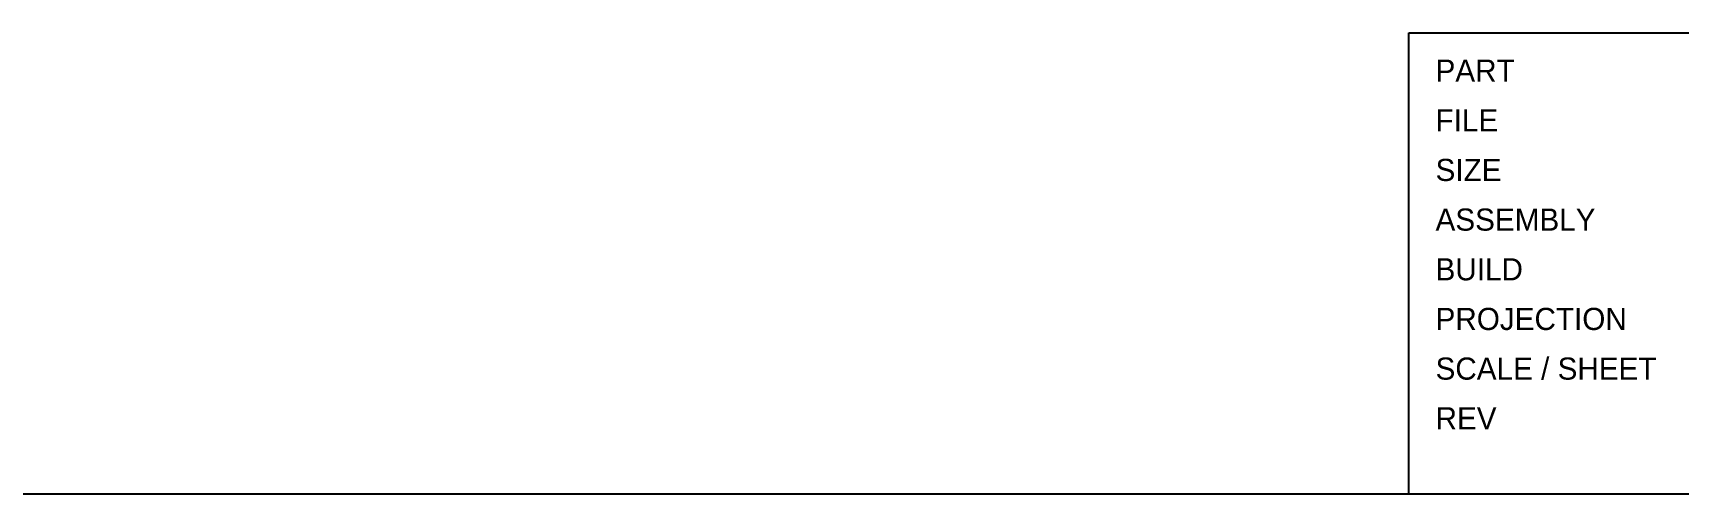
# Model space of a CAD drawing. Extents: x 8 to 586, y 8 to 412.
# Drawn here: x 223 to 408.4, y 8 to 60 of the extents above; entities that cross this region are included whole.
import ezdxf

# ---------------------------------------------------------------- set-up
doc = ezdxf.new("R2010")
doc.units = 0
doc.layers.add('FRAME', color=250, linetype='CONTINUOUS')
doc.layers.add('TEXT', color=7, linetype='CONTINUOUS')

msp = doc.modelspace()

# ---------------------------------------------------------------- linework, layer by layer
at = {"layer": 'FRAME'}
for p, q in [((378, 60), (586, 60)), ((378, 8), (378, 60)), ((586, 8), (8, 8)), ((586, 8), (378, 8))]:
    msp.add_line(p, q, dxfattribs=at)

# ---------------------------------------------------------------- texts
at = {"layer": 'TEXT'}
for s, p in [('PART', (381, 54.5)), ('FILE', (381, 48.9)), ('SIZE', (381, 43.3)), ('ASSEMBLY', (381, 37.7)), ('BUILD', (381, 32.1)), ('PROJECTION', (381, 26.5)), ('SCALE / SHEET', (381, 20.9)), ('REV', (381, 15.3))]:
    msp.add_text(s, height=2.5, dxfattribs=at).set_placement(p)

doc.saveas('drawing.dxf')
